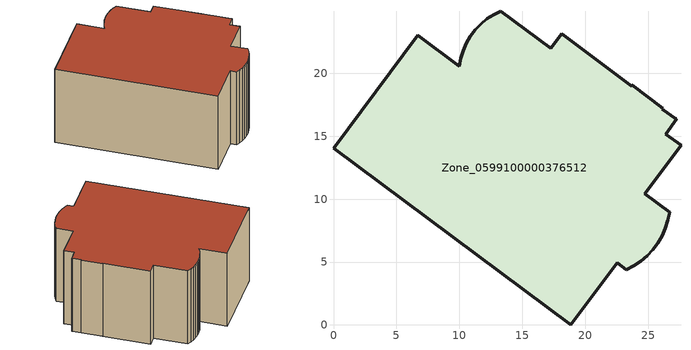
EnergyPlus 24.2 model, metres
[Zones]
Zone_0599100000376512
 floor ground (C_G): 18.12,23.13 23.7,18.98 23.68,19.07 26.18,17.21 26.14,17.16 27.18,16.38 27.27,16.4 26.4,15.16 27.61,14.27 24.74,10.43 26.7,8.96 26.57,8.32 26.38,7.68 26.11,7.08 25.77,6.51 25.38,5.98 24.92,5.5 24.42,5.07 23.86,4.71 23.28,4.41 22.54,4.95 18.85,0 0,14.05 6.69,23.02 10.01,20.55 10.12,21.18 10.3,21.79 10.55,22.38 10.87,22.93 11.26,23.44 11.7,23.9 12.19,24.31 12.72,24.66 13.29,24.94 17.27,21.98 z0
 wall outside (C_F): 27.27,16.4 27.18,16.38 26.14,17.16 26.18,17.21 23.68,19.07 23.7,18.98 18.12,23.13 17.27,21.98 13.29,24.94 12.72,24.66 12.19,24.31 11.7,23.9 11.26,23.44 10.87,22.93 10.55,22.38 10.3,21.79 10.12,21.18 10.01,20.55 6.69,23.02 0,14.05 18.85,0 22.54,4.95 23.28,4.41 23.86,4.71 24.42,5.07 24.92,5.5 25.38,5.98 25.77,6.51 26.11,7.08 26.38,7.68 26.57,8.32 26.7,8.96 24.74,10.43 27.61,14.27 26.4,15.16 27.27,16.4 z0:12.45
 roof outside (C_R): 23.7,18.98 18.12,23.13 17.27,21.98 13.29,24.94 12.72,24.66 12.19,24.31 11.7,23.9 11.26,23.44 10.87,22.93 10.55,22.38 10.3,21.79 10.12,21.18 10.01,20.55 6.69,23.02 0,14.05 18.85,0 22.54,4.95 23.28,4.41 23.86,4.71 24.42,5.07 24.92,5.5 25.38,5.98 25.77,6.51 26.11,7.08 26.38,7.68 26.57,8.32 26.7,8.96 24.74,10.43 27.61,14.27 26.4,15.16 27.27,16.4 27.18,16.38 26.14,17.16 26.18,17.21 23.68,19.07 z12.45
[BUILDING]
Pand.0599100000376512: North Axis=0; Terrain=City; Loads Convergence Tolerance Value=0.04; Temperature Convergence Tolerance Value=0.4; Solar Distribution=FullExterior; Maximum Number of Warmup Days=25; Minimum Number of Warmup Days=1
[Site:Location]
Rotterdam.The.Hague.AP_ZH_NLD Design_Conditions: Latitude=51.96; Longitude=4.45; Time Zone=1; Elevation=-4.5
[SITE:GROUNDTEMPERATURE:BUILDINGSURFACE]
18, 18, 18, 18, 18, 18, 18, 18, 18, 18, 18, 18
[MATERIAL] Thermal Absorptance=0.9; Solar Absorptance=0.7; Visible Absorptance=0.7
Name | Roughness | Thickness | Conductivity | Density | Specific Heat
G.D.1992-2005 | MediumSmooth | 0.15 | 0.06 | 540 | 1210
F.D.1992-2005 | Rough | 0.3 | 0.12 | 1920 | 840
R.D.1992-2005 | MediumRough | 0.2 | 0.08 | 1500 | 1000
[CONSTRUCTION]
C_G: G.D.1992-2005
C_F: F.D.1992-2005
C_R: R.D.1992-2005
[ZONE]
Zone_0599100000376512: Type=1; Multiplier=1; Ceiling Height=Autocalculate; Volume=Autocalculate; Floor Area=autocalculate; Part of Total Floor Area=Yes
[ZONEINFILTRATION:DESIGNFLOWRATE]
Infil_Zone_0599100000376512: Zone or ZoneList or Space or SpaceList=Zone_0599100000376512; Schedule=AlwaysOn; Design Flow Rate Calculation Method=Flow/Area; Flow Rate per Floor Area=0.0021; Constant Term Coefficient=1; Temperature Term Coefficient=0; Velocity Term Coefficient=0; Velocity Squared Term Coefficient=0
[HVACTEMPLATE:ZONE:IDEALLOADSAIRSYSTEM]
Zone_0599100000376512: Maximum Heating Supply Air Temperature=50; Minimum Cooling Supply Air Temperature=13; Maximum Heating Supply Air Humidity Ratio=0.0156; Minimum Cooling Supply Air Humidity Ratio=0.0077; Heating Limit=NoLimit; Cooling Limit=NoLimit; Dehumidification Control Type=ConstantSensibleHeatRatio; Cooling Sensible Heat Ratio=0.7; Dehumidification Setpoint=60; Humidification Control Type=None; Humidification Setpoint=30; Outdoor Air Method=None; Outdoor Air Flow Rate per Person=0.00944; Outdoor Air Flow Rate per Zone Floor Area=0; Outdoor Air Flow Rate per Zone=0; Demand Controlled Ventilation Type=None; Outdoor Air Economizer Type=NoEconomizer; Heat Recovery Type=None; Sensible Heat Recovery Effectiveness=0.7; Latent Heat Recovery Effectiveness=0.65
[ZONECONTROL:THERMOSTAT]
ThermostatControl_Zone_0599100000376512: Zone or ZoneList=Zone_0599100000376512; Control Type Schedule=DualSetpointControlType; Control 1=Thermostat_Zone_0599100000376512; Temperature Difference Between Cutout And Setpoint=0
[THERMOSTATSETPOINT:DUALSETPOINT]
Thermostat_Zone_0599100000376512: Heating Setpoint Temperature Schedule=HeatingSetpoint_Zone_0599100000376512; Cooling Setpoint Temperature Schedule=CoolingSetpoint_Zone_0599100000376512
[SCHEDULE:COMPACT]
HeatingSetpoint_Zone_0599100000376512: Through: 12/31, For: AllDays, Until: 24:00, 21
CoolingSetpoint_Zone_0599100000376512: Through: 12/31, For: AllDays, Until: 24:00, 24
DualSetpointControlType: Through: 12/31, For: AllDays, Until: 24:00, 4
AlwaysOn: Through: 12/31, For: AllDays, Until: 24:00, 1
